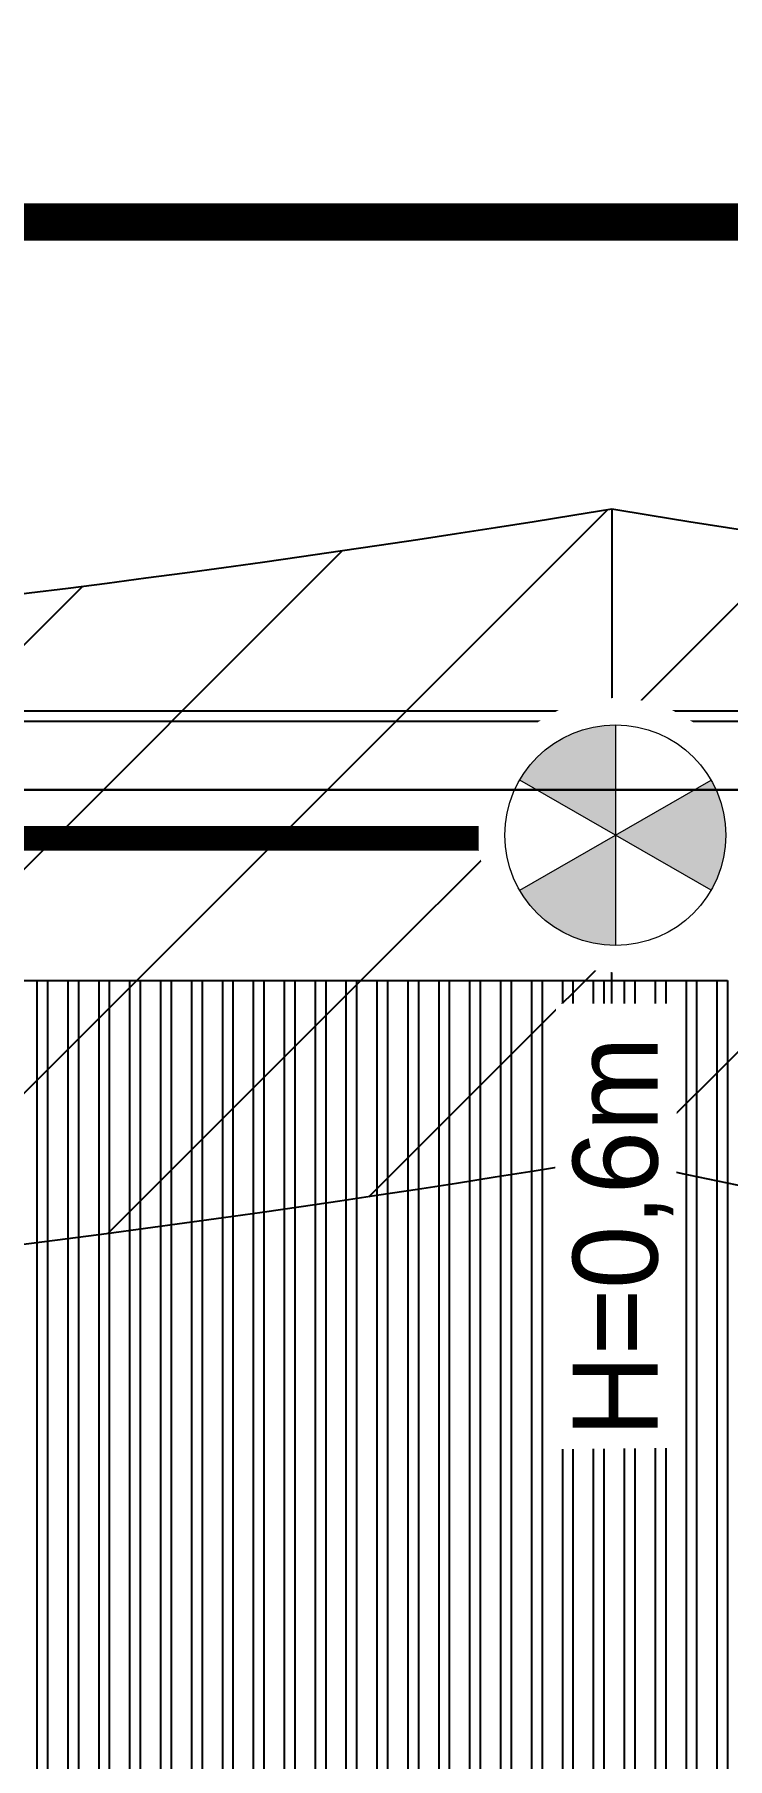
# Model space of a CAD drawing. Header units: millimetres. Extents: x -107267 to 109426, y -98906 to 83910.
# Drawn here: x 5700 to 7088, y -1940 to 1514 of the extents above; entities that cross this region are included whole.
import ezdxf
from ezdxf.enums import TextEntityAlignment as Align

# ---------------------------------------------------------------- set-up
doc = ezdxf.new("R2010")
doc.units = ezdxf.units.MM
doc.linetypes.add('ACAD_ISO10W100', pattern=[18, 12, -3, 0, -3])
doc.linetypes.add('ACAD_ISO12W100', pattern=[21, 12, -3, 0, -3, 0, -3])
for name, color, linetype in [('00 - wipout', 1, 'Continuous'), ('00 - ZONA DE PROTEÇÃO', 4, 'Continuous'), ('00 - Zona de proteção 2d', 4, 'Continuous'), ('Front View-MISC', 7, 'Continuous'), ('Front View-STEEL', 9, 'Continuous'), ('Top (Plan) View-MISC', 7, 'Continuous')]:
    doc.layers.add(name, color=color, linetype=linetype)
for name, color, linetype, lineweight in [('000-M3G-MALHA NOVA', 5, 'ACAD_ISO10W100', 0), ('00_m3g_spda_ater_cabo50', 1, 'Continuous', 9), ('00_SPDA_captacao_novo', 5, 'Continuous', 9)]:
    doc.layers.add(name, color=color, linetype=linetype, lineweight=lineweight)

# ---------------------------------------------------------------- blocks, each defined once
blk = doc.blocks.new('M3G_P_CPTOR AEREO 600')
blk.add_attdef('ALTURA', text='', height=1.7).set_placement((0.739, -2.574), align=Align.TOP_LEFT)
at = {"color": 255, "lineweight": 0}
blk.add_wipeout([(-0.23, 2.19), (-0.68, 2.094), (-1.101, 1.907), (-1.473, 1.636), (-1.781, 1.294), (-2.012, 0.896), (-2.154, 0.458), (-2.202, 0), (-2.154, -0.458), (-2.012, -0.896), (-1.781, -1.294), (-1.473, -1.636), (-1.101, -1.907), (-0.68, -2.094), (-0.23, -2.19), (0.23, -2.19), (0.68, -2.094), (1.101, -1.907), (1.473, -1.636), (1.781, -1.294), (2.012, -0.896), (2.154, -0.458), (2.202, 0), (2.154, 0.458), (2.012, 0.896), (1.781, 1.294), (1.473, 1.636), (1.101, 1.907), (0.68, 2.094), (0.23, 2.19)], dxfattribs=at)
at = {"lineweight": 9}
h = blk.add_hatch(color=256, dxfattribs=at)
h.dxf.hatch_style = 1
h.paths.add_polyline_path([(0.884, 1.532, 0.267949), (-0.884, 1.532), (0, 0)])
h.paths.add_polyline_path([(-1.769, 0, 0.267949), (-0.884, -1.532), (0, 0)])
h.paths.add_polyline_path([(0.884, -1.532, 0.267949), (1.769, 0), (0, 0)])
for p, q in [((0, 0), (-0.884, 1.532)), ((0.884, 1.532), (0, 0)), ((-1.769, 0), (0, 0)), ((0, 0), (-0.884, -1.532)), ((0.884, -1.532), (0, 0)), ((0, 0), (1.769, 0))]:
    blk.add_line(p, q, dxfattribs=at)
blk.add_circle((0, 0), 1.769, dxfattribs=at)
blk = doc.blocks.new('*U481')
at = {"layer": 'Top (Plan) View-MISC', "color": 0, "linetype": 'ByBlock', "lineweight": -2}
for p, q in [((5663.9, -381.9), (5704.6, -381.9)), ((5725.8, -381.9), (5766.5, -381.9)), ((5787.7, -381.9), (5828.4, -381.9)), ((5849.6, -381.9), (5890.3, -381.9)), ((5911.5, -381.9), (5952.2, -381.9)), ((5973.4, -381.9), (6014.1, -381.9)), ((6035.3, -381.9), (6076, -381.9)), ((6097.2, -381.9), (6137.9, -381.9)), ((6159.1, -381.9), (6199.8, -381.9)), ((6221, -381.9), (6261.7, -381.9)), ((6282.9, -381.9), (6323.6, -381.9)), ((6344.8, -381.9), (6385.5, -381.9)), ((6406.7, -381.9), (6447.4, -381.9)), ((6468.6, -381.9), (6509.3, -381.9)), ((6530.5, -381.9), (6571.2, -381.9)), ((6592.4, -381.9), (6633.1, -381.9)), ((6654.3, -381.9), (6695, -381.9)), ((6716.2, -381.9), (6756.9, -381.9)), ((6778.1, -381.9), (6818.8, -381.9)), ((6840, -381.9), (6880.7, -381.9)), ((6901.9, -381.9), (6942.6, -381.9)), ((6963.8, -381.9), (7004.5, -381.9)), ((7025.7, -381.9), (7066.4, -381.9))]:
    blk.add_line(p, q, dxfattribs=at)
blk = doc.blocks.new('*U482')
at = {"layer": 'Top (Plan) View-MISC', "color": 0, "linetype": 'ByBlock', "lineweight": -2}
for p, q in [((-21187.7, 138.1), (23428.9, 138.1)), ((5663.9, -381.9), (5704.6, -381.9)), ((5725.8, -381.9), (5766.5, -381.9)), ((5787.7, -381.9), (5828.4, -381.9)), ((5849.6, -381.9), (5890.3, -381.9)), ((5911.5, -381.9), (5952.2, -381.9)), ((5973.4, -381.9), (6014.1, -381.9)), ((6035.3, -381.9), (6076, -381.9)), ((6097.2, -381.9), (6137.9, -381.9)), ((6159.1, -381.9), (6199.8, -381.9)), ((6221, -381.9), (6261.7, -381.9)), ((6282.9, -381.9), (6323.6, -381.9)), ((6344.8, -381.9), (6385.5, -381.9)), ((6406.7, -381.9), (6447.4, -381.9)), ((6468.6, -381.9), (6509.3, -381.9)), ((6530.5, -381.9), (6571.2, -381.9)), ((6592.4, -381.9), (6633.1, -381.9)), ((6654.3, -381.9), (6695, -381.9)), ((6716.2, -381.9), (6756.9, -381.9)), ((6778.1, -381.9), (6818.8, -381.9)), ((6840, -381.9), (6880.7, -381.9)), ((6901.9, -381.9), (6942.6, -381.9)), ((6963.8, -381.9), (7004.5, -381.9)), ((7025.7, -381.9), (7066.4, -381.9))]:
    blk.add_line(p, q, dxfattribs=at)
blk = doc.blocks.new('*U748')
at = {"layer": 'Top (Plan) View-MISC', "color": 0, "linetype": 'ByBlock', "lineweight": -2}
for p, q in [((7066.4, -381.9), (7066.4, -7621.9)), ((7066.4, -381.9), (7087.6, -381.9)), ((7087.6, -381.9), (7087.6, -7621.9))]:
    blk.add_line(p, q, dxfattribs=at)
blk = doc.blocks.new('*U749')
at = {"layer": 'Top (Plan) View-MISC', "color": 0, "linetype": 'ByBlock', "lineweight": -2}
for p, q in [((7004.5, -381.9), (7004.5, -7621.9)), ((7004.5, -381.9), (7025.7, -381.9)), ((7025.7, -381.9), (7025.7, -7621.9))]:
    blk.add_line(p, q, dxfattribs=at)
blk = doc.blocks.new('*U750')
at = {"layer": 'Top (Plan) View-MISC', "color": 0, "linetype": 'ByBlock', "lineweight": -2}
for p, q in [((6942.6, -381.9), (6942.6, -7621.9)), ((6942.6, -381.9), (6963.8, -381.9)), ((6963.8, -381.9), (6963.8, -7621.9))]:
    blk.add_line(p, q, dxfattribs=at)
blk = doc.blocks.new('*U751')
at = {"layer": 'Top (Plan) View-MISC', "color": 0, "linetype": 'ByBlock', "lineweight": -2}
for p, q in [((6880.7, -381.9), (6880.7, -7621.9)), ((6880.7, -381.9), (6901.9, -381.9)), ((6901.9, -381.9), (6901.9, -7621.9))]:
    blk.add_line(p, q, dxfattribs=at)
blk = doc.blocks.new('*U752')
at = {"layer": 'Top (Plan) View-MISC', "color": 0, "linetype": 'ByBlock', "lineweight": -2}
for p, q in [((6818.8, -381.9), (6818.8, -7621.9)), ((6818.8, -381.9), (6840, -381.9)), ((6840, -381.9), (6840, -7621.9))]:
    blk.add_line(p, q, dxfattribs=at)
blk = doc.blocks.new('*U753')
at = {"layer": 'Top (Plan) View-MISC', "color": 0, "linetype": 'ByBlock', "lineweight": -2}
for p, q in [((6756.9, -381.9), (6756.9, -7621.9)), ((6756.9, -381.9), (6778.1, -381.9)), ((6778.1, -381.9), (6778.1, -7621.9))]:
    blk.add_line(p, q, dxfattribs=at)
blk = doc.blocks.new('*U754')
at = {"layer": 'Top (Plan) View-MISC', "color": 0, "linetype": 'ByBlock', "lineweight": -2}
for p, q in [((6695, -381.9), (6695, -7621.9)), ((6695, -381.9), (6716.2, -381.9)), ((6716.2, -381.9), (6716.2, -7621.9))]:
    blk.add_line(p, q, dxfattribs=at)
blk = doc.blocks.new('*U755')
at = {"layer": 'Top (Plan) View-MISC', "color": 0, "linetype": 'ByBlock', "lineweight": -2}
for p, q in [((6633.1, -381.9), (6633.1, -7621.9)), ((6633.1, -381.9), (6654.3, -381.9)), ((6654.3, -381.9), (6654.3, -7621.9))]:
    blk.add_line(p, q, dxfattribs=at)
blk = doc.blocks.new('*U756')
at = {"layer": 'Top (Plan) View-MISC', "color": 0, "linetype": 'ByBlock', "lineweight": -2}
for p, q in [((6571.2, -381.9), (6571.2, -7621.9)), ((6571.2, -381.9), (6592.4, -381.9)), ((6592.4, -381.9), (6592.4, -7621.9))]:
    blk.add_line(p, q, dxfattribs=at)
blk = doc.blocks.new('*U757')
at = {"layer": 'Top (Plan) View-MISC', "color": 0, "linetype": 'ByBlock', "lineweight": -2}
for p, q in [((6509.3, -381.9), (6509.3, -7621.9)), ((6509.3, -381.9), (6530.5, -381.9)), ((6530.5, -381.9), (6530.5, -7621.9))]:
    blk.add_line(p, q, dxfattribs=at)
blk = doc.blocks.new('*U758')
at = {"layer": 'Top (Plan) View-MISC', "color": 0, "linetype": 'ByBlock', "lineweight": -2}
for p, q in [((6447.4, -381.9), (6447.4, -7621.9)), ((6447.4, -381.9), (6468.6, -381.9)), ((6468.6, -381.9), (6468.6, -7621.9))]:
    blk.add_line(p, q, dxfattribs=at)
blk = doc.blocks.new('*U759')
at = {"layer": 'Top (Plan) View-MISC', "color": 0, "linetype": 'ByBlock', "lineweight": -2}
for p, q in [((6385.5, -381.9), (6385.5, -7621.9)), ((6385.5, -381.9), (6406.7, -381.9)), ((6406.7, -381.9), (6406.7, -7621.9))]:
    blk.add_line(p, q, dxfattribs=at)
blk = doc.blocks.new('*U760')
at = {"layer": 'Top (Plan) View-MISC', "color": 0, "linetype": 'ByBlock', "lineweight": -2}
for p, q in [((6323.6, -381.9), (6323.6, -7621.9)), ((6323.6, -381.9), (6344.8, -381.9)), ((6344.8, -381.9), (6344.8, -7621.9))]:
    blk.add_line(p, q, dxfattribs=at)
blk = doc.blocks.new('*U761')
at = {"layer": 'Top (Plan) View-MISC', "color": 0, "linetype": 'ByBlock', "lineweight": -2}
for p, q in [((6261.7, -381.9), (6261.7, -7621.9)), ((6261.7, -381.9), (6282.9, -381.9)), ((6282.9, -381.9), (6282.9, -7621.9))]:
    blk.add_line(p, q, dxfattribs=at)
blk = doc.blocks.new('*U762')
at = {"layer": 'Top (Plan) View-MISC', "color": 0, "linetype": 'ByBlock', "lineweight": -2}
for p, q in [((6199.8, -381.9), (6199.8, -7621.9)), ((6199.8, -381.9), (6221, -381.9)), ((6221, -381.9), (6221, -7621.9))]:
    blk.add_line(p, q, dxfattribs=at)
blk = doc.blocks.new('*U763')
at = {"layer": 'Top (Plan) View-MISC', "color": 0, "linetype": 'ByBlock', "lineweight": -2}
for p, q in [((6137.9, -381.9), (6137.9, -7621.9)), ((6137.9, -381.9), (6159.1, -381.9)), ((6159.1, -381.9), (6159.1, -7621.9))]:
    blk.add_line(p, q, dxfattribs=at)
blk = doc.blocks.new('*U764')
at = {"layer": 'Top (Plan) View-MISC', "color": 0, "linetype": 'ByBlock', "lineweight": -2}
for p, q in [((6076, -381.9), (6076, -7621.9)), ((6076, -381.9), (6097.2, -381.9)), ((6097.2, -381.9), (6097.2, -7621.9))]:
    blk.add_line(p, q, dxfattribs=at)
blk = doc.blocks.new('*U765')
at = {"layer": 'Top (Plan) View-MISC', "color": 0, "linetype": 'ByBlock', "lineweight": -2}
for p, q in [((6014.1, -381.9), (6014.1, -7621.9)), ((6014.1, -381.9), (6035.3, -381.9)), ((6035.3, -381.9), (6035.3, -7621.9))]:
    blk.add_line(p, q, dxfattribs=at)
blk = doc.blocks.new('*U766')
at = {"layer": 'Top (Plan) View-MISC', "color": 0, "linetype": 'ByBlock', "lineweight": -2}
for p, q in [((5952.2, -381.9), (5952.2, -7621.9)), ((5952.2, -381.9), (5973.4, -381.9)), ((5973.4, -381.9), (5973.4, -7621.9))]:
    blk.add_line(p, q, dxfattribs=at)
blk = doc.blocks.new('*U767')
at = {"layer": 'Top (Plan) View-MISC', "color": 0, "linetype": 'ByBlock', "lineweight": -2}
for p, q in [((5890.3, -381.9), (5890.3, -7621.9)), ((5890.3, -381.9), (5911.5, -381.9)), ((5911.5, -381.9), (5911.5, -7621.9))]:
    blk.add_line(p, q, dxfattribs=at)
blk = doc.blocks.new('*U768')
at = {"layer": 'Top (Plan) View-MISC', "color": 0, "linetype": 'ByBlock', "lineweight": -2}
for p, q in [((5828.4, -381.9), (5828.4, -7621.9)), ((5828.4, -381.9), (5849.6, -381.9)), ((5849.6, -381.9), (5849.6, -7621.9))]:
    blk.add_line(p, q, dxfattribs=at)
blk = doc.blocks.new('*U769')
at = {"layer": 'Top (Plan) View-MISC', "color": 0, "linetype": 'ByBlock', "lineweight": -2}
for p, q in [((5766.5, -381.9), (5766.5, -7621.9)), ((5766.5, -381.9), (5787.7, -381.9)), ((5787.7, -381.9), (5787.7, -7621.9))]:
    blk.add_line(p, q, dxfattribs=at)
blk = doc.blocks.new('*U770')
at = {"layer": 'Top (Plan) View-MISC', "color": 0, "linetype": 'ByBlock', "lineweight": -2}
for p, q in [((5704.6, -381.9), (5704.6, -7621.9)), ((5704.6, -381.9), (5725.8, -381.9)), ((5725.8, -381.9), (5725.8, -7621.9))]:
    blk.add_line(p, q, dxfattribs=at)
blk = doc.blocks.new('*U1067')
at = {"layer": 'Top (Plan) View-MISC', "color": 0, "linetype": 'ByBlock', "lineweight": -2}
blk.add_line((23207.9, 158.1), (-17567.7, 158.1), dxfattribs=at)
blk = doc.blocks.new('*U1110')
at = {"layer": 'Top (Plan) View-MISC', "color": 0, "linetype": 'ByBlock', "lineweight": -2}
for p, q in [((6850.3, 12.6), (6850.3, 21.2)), ((6850.3, 21.2), (6869.3, 21.2)), ((6850.3, 12.6), (6869.3, 12.6)), ((6869.3, 12.6), (6869.3, 21.2))]:
    blk.add_line(p, q, dxfattribs=at)
blk = doc.blocks.new('*U1213')
at = {"layer": 'Front View-MISC', "color": 0, "linetype": 'ByBlock', "lineweight": -2}
for p, q in [((9334.4, 0, 1272), (5036, 0, 1272)), ((5036, 0, 3172), (9334.4, 0, 3172))]:
    blk.add_line(p, q, dxfattribs=at)
blk = doc.blocks.new('*U1222')
at = {"layer": 'Front View-MISC', "color": 0, "linetype": 'ByBlock', "lineweight": -2}
for p, q in [((-13407.5, 0, 3450), (23648.9, 0, 3450)), ((-13407.5, 0, 4300), (23648.9, 0, 4300))]:
    blk.add_line(p, q, dxfattribs=at)
blk = doc.blocks.new('*U1223')
at = {"layer": 'Front View-MISC', "color": 0, "linetype": 'ByBlock', "lineweight": -2}
for p, q in [((6605.8, 0), (5742.2, 0)), ((6375.8, 0, -100), (6159.9, 0, -100)), ((7054.7, 0), (6648.2, 0))]:
    blk.add_line(p, q, dxfattribs=at)
blk = doc.blocks.new('*U1256')
at = {"layer": 'Front View-MISC', "color": 0, "linetype": 'ByBlock', "lineweight": -2}
for p, q in [((9335.5, 0, 3172), (5036, 0, 3172)), ((5106, 0, 2237), (6021, 0, 2237)), ((5106, 0, 3102), (6021, 0, 3102)), ((6021, 0, 2187), (5106, 0, 2187)), ((6021, 0, 1322), (6071, 0, 1322)), ((6021, 0, 1322), (6021, 0, 2187)), ((6021, 0, 2237), (6021, 0, 3102)), ((6071, 0, 2237), (7161, 0, 2237)), ((6071, 0, 3102), (6071, 0, 2237)), ((6071, 0, 3102), (7161, 0, 3102)), ((6071, 0, 2187), (6071, 0, 1322)), ((8301, 0, 2187), (6071, 0, 2187))]:
    blk.add_line(p, q, dxfattribs=at)
blk = doc.blocks.new('*U1257')
at = {"layer": 'Front View-MISC', "color": 0, "linetype": 'ByBlock', "lineweight": -2}
for p, q in [((9334.4, 0, 1272), (5035.5, 0, 1272)), ((5035.5, 0, 1322), (9334.4, 0, 1322))]:
    blk.add_line(p, q, dxfattribs=at)
blk = doc.blocks.new('*U1306')
at = {"layer": 'Front View-MISC', "color": 0, "linetype": 'ByBlock', "lineweight": -2}
for p, q in [((5663.9, 0, 5158), (5704.6, 0, 5158)), ((5725.8, 0, 5158), (5766.5, 0, 5158)), ((5787.7, 0, 5158), (5828.4, 0, 5158)), ((5849.6, 0, 5158), (5890.3, 0, 5158)), ((5911.5, 0, 5158), (5952.2, 0, 5158)), ((5973.4, 0, 5158), (6014.1, 0, 5158)), ((6035.3, 0, 5158), (6076, 0, 5158)), ((6097.2, 0, 5158), (6137.9, 0, 5158)), ((6159.1, 0, 5158), (6199.8, 0, 5158)), ((6221, 0, 5158), (6261.7, 0, 5158)), ((6282.9, 0, 5158), (6323.6, 0, 5158)), ((6344.8, 0, 5158), (6385.5, 0, 5158)), ((6406.7, 0, 5158), (6447.4, 0, 5158)), ((6468.6, 0, 5158), (6509.3, 0, 5158)), ((6530.5, 0, 5158), (6571.2, 0, 5158)), ((6592.4, 0, 5158), (6633.1, 0, 5158)), ((6654.3, 0, 5158), (6695, 0, 5158)), ((6716.2, 0, 5158), (6756.9, 0, 5158)), ((6778.1, 0, 5158), (6818.8, 0, 5158)), ((6840, 0, 5158), (6880.7, 0, 5158)), ((6901.9, 0, 5158), (6942.6, 0, 5158)), ((6963.8, 0, 5158), (7004.5, 0, 5158)), ((7025.7, 0, 5158), (7066.4, 0, 5158))]:
    blk.add_line(p, q, dxfattribs=at)
blk = doc.blocks.new('*U1573')
at = {"layer": 'Front View-MISC', "color": 0, "linetype": 'ByBlock', "lineweight": -2}
for p, q in [((7066.4, 0, 5166.4), (7066.4, 0, 4300)), ((7066.4, 0, 5166.4), (7087.6, 0, 5166.4)), ((7087.6, 0, 5166.4), (7087.6, 0, 4300))]:
    blk.add_line(p, q, dxfattribs=at)
blk = doc.blocks.new('*U1574')
at = {"layer": 'Front View-MISC', "color": 0, "linetype": 'ByBlock', "lineweight": -2}
for p, q in [((7004.5, 0, 5166.4), (7004.5, 0, 4300)), ((7004.5, 0, 5166.4), (7025.7, 0, 5166.4)), ((7025.7, 0, 5166.4), (7025.7, 0, 4300))]:
    blk.add_line(p, q, dxfattribs=at)
blk = doc.blocks.new('*U1575')
at = {"layer": 'Front View-MISC', "color": 0, "linetype": 'ByBlock', "lineweight": -2}
for p, q in [((6942.6, 0, 5166.4), (6942.6, 0, 4300)), ((6942.6, 0, 5166.4), (6963.8, 0, 5166.4)), ((6963.8, 0, 5166.4), (6963.8, 0, 4300))]:
    blk.add_line(p, q, dxfattribs=at)
blk = doc.blocks.new('*U1576')
at = {"layer": 'Front View-MISC', "color": 0, "linetype": 'ByBlock', "lineweight": -2}
for p, q in [((6880.7, 0, 5166.4), (6880.7, 0, 4300)), ((6880.7, 0, 5166.4), (6901.9, 0, 5166.4)), ((6901.9, 0, 5166.4), (6901.9, 0, 4300))]:
    blk.add_line(p, q, dxfattribs=at)
blk = doc.blocks.new('*U1577')
at = {"layer": 'Front View-MISC', "color": 0, "linetype": 'ByBlock', "lineweight": -2}
for p, q in [((6818.8, 0, 5166.4), (6818.8, 0, 4300)), ((6818.8, 0, 5166.4), (6840, 0, 5166.4)), ((6840, 0, 5166.4), (6840, 0, 4300))]:
    blk.add_line(p, q, dxfattribs=at)
blk = doc.blocks.new('*U1578')
at = {"layer": 'Front View-MISC', "color": 0, "linetype": 'ByBlock', "lineweight": -2}
for p, q in [((6756.9, 0, 5166.4), (6756.9, 0, 4300)), ((6756.9, 0, 5166.4), (6778.1, 0, 5166.4)), ((6778.1, 0, 5166.4), (6778.1, 0, 4300))]:
    blk.add_line(p, q, dxfattribs=at)
blk = doc.blocks.new('*U1579')
at = {"layer": 'Front View-MISC', "color": 0, "linetype": 'ByBlock', "lineweight": -2}
for p, q in [((6695, 0, 5166.4), (6695, 0, 4300)), ((6695, 0, 5166.4), (6716.2, 0, 5166.4)), ((6716.2, 0, 5166.4), (6716.2, 0, 4300))]:
    blk.add_line(p, q, dxfattribs=at)
blk = doc.blocks.new('*U1580')
at = {"layer": 'Front View-MISC', "color": 0, "linetype": 'ByBlock', "lineweight": -2}
for p, q in [((6633.1, 0, 5166.4), (6633.1, 0, 4300)), ((6633.1, 0, 5166.4), (6654.3, 0, 5166.4)), ((6654.3, 0, 5166.4), (6654.3, 0, 4300))]:
    blk.add_line(p, q, dxfattribs=at)
blk = doc.blocks.new('*U1581')
at = {"layer": 'Front View-MISC', "color": 0, "linetype": 'ByBlock', "lineweight": -2}
for p, q in [((6571.2, 0, 5166.4), (6571.2, 0, 4300)), ((6571.2, 0, 5166.4), (6592.4, 0, 5166.4)), ((6592.4, 0, 5166.4), (6592.4, 0, 4300))]:
    blk.add_line(p, q, dxfattribs=at)
blk = doc.blocks.new('*U1582')
at = {"layer": 'Front View-MISC', "color": 0, "linetype": 'ByBlock', "lineweight": -2}
for p, q in [((6509.3, 0, 5166.4), (6509.3, 0, 4300)), ((6509.3, 0, 5166.4), (6530.5, 0, 5166.4)), ((6530.5, 0, 5166.4), (6530.5, 0, 4300))]:
    blk.add_line(p, q, dxfattribs=at)
blk = doc.blocks.new('*U1583')
at = {"layer": 'Front View-MISC', "color": 0, "linetype": 'ByBlock', "lineweight": -2}
for p, q in [((6447.4, 0, 5166.4), (6447.4, 0, 4300)), ((6447.4, 0, 5166.4), (6468.6, 0, 5166.4)), ((6468.6, 0, 5166.4), (6468.6, 0, 4300))]:
    blk.add_line(p, q, dxfattribs=at)
blk = doc.blocks.new('*U1584')
at = {"layer": 'Front View-MISC', "color": 0, "linetype": 'ByBlock', "lineweight": -2}
for p, q in [((6385.5, 0, 5166.4), (6385.5, 0, 4300)), ((6385.5, 0, 5166.4), (6406.7, 0, 5166.4)), ((6406.7, 0, 5166.4), (6406.7, 0, 4300))]:
    blk.add_line(p, q, dxfattribs=at)
blk = doc.blocks.new('*U1585')
at = {"layer": 'Front View-MISC', "color": 0, "linetype": 'ByBlock', "lineweight": -2}
for p, q in [((6323.6, 0, 5166.4), (6323.6, 0, 4300)), ((6323.6, 0, 5166.4), (6344.8, 0, 5166.4)), ((6344.8, 0, 5166.4), (6344.8, 0, 4300))]:
    blk.add_line(p, q, dxfattribs=at)
blk = doc.blocks.new('*U1586')
at = {"layer": 'Front View-MISC', "color": 0, "linetype": 'ByBlock', "lineweight": -2}
for p, q in [((6261.7, 0, 5166.4), (6261.7, 0, 4300)), ((6261.7, 0, 5166.4), (6282.9, 0, 5166.4)), ((6282.9, 0, 5166.4), (6282.9, 0, 4300))]:
    blk.add_line(p, q, dxfattribs=at)
blk = doc.blocks.new('*U1587')
at = {"layer": 'Front View-MISC', "color": 0, "linetype": 'ByBlock', "lineweight": -2}
for p, q in [((6199.8, 0, 5166.4), (6199.8, 0, 4300)), ((6199.8, 0, 5166.4), (6221, 0, 5166.4)), ((6221, 0, 5166.4), (6221, 0, 4300))]:
    blk.add_line(p, q, dxfattribs=at)
blk = doc.blocks.new('*U1588')
at = {"layer": 'Front View-MISC', "color": 0, "linetype": 'ByBlock', "lineweight": -2}
for p, q in [((6137.9, 0, 5166.4), (6137.9, 0, 4300)), ((6137.9, 0, 5166.4), (6159.1, 0, 5166.4)), ((6159.1, 0, 5166.4), (6159.1, 0, 4300))]:
    blk.add_line(p, q, dxfattribs=at)
blk = doc.blocks.new('*U1589')
at = {"layer": 'Front View-MISC', "color": 0, "linetype": 'ByBlock', "lineweight": -2}
for p, q in [((6076, 0, 5166.4), (6076, 0, 4300)), ((6076, 0, 5166.4), (6097.2, 0, 5166.4)), ((6097.2, 0, 5166.4), (6097.2, 0, 4300))]:
    blk.add_line(p, q, dxfattribs=at)
blk = doc.blocks.new('*U1590')
at = {"layer": 'Front View-MISC', "color": 0, "linetype": 'ByBlock', "lineweight": -2}
for p, q in [((6014.1, 0, 5166.4), (6014.1, 0, 4300)), ((6014.1, 0, 5166.4), (6035.3, 0, 5166.4)), ((6035.3, 0, 5166.4), (6035.3, 0, 4300))]:
    blk.add_line(p, q, dxfattribs=at)
blk = doc.blocks.new('*U1591')
at = {"layer": 'Front View-MISC', "color": 0, "linetype": 'ByBlock', "lineweight": -2}
for p, q in [((5952.2, 0, 5166.4), (5952.2, 0, 4300)), ((5952.2, 0, 5166.4), (5973.4, 0, 5166.4)), ((5973.4, 0, 5166.4), (5973.4, 0, 4300))]:
    blk.add_line(p, q, dxfattribs=at)
blk = doc.blocks.new('*U1592')
at = {"layer": 'Front View-MISC', "color": 0, "linetype": 'ByBlock', "lineweight": -2}
for p, q in [((5890.3, 0, 5166.4), (5890.3, 0, 4300)), ((5890.3, 0, 5166.4), (5911.5, 0, 5166.4)), ((5911.5, 0, 5166.4), (5911.5, 0, 4300))]:
    blk.add_line(p, q, dxfattribs=at)
blk = doc.blocks.new('*U1593')
at = {"layer": 'Front View-MISC', "color": 0, "linetype": 'ByBlock', "lineweight": -2}
for p, q in [((5828.4, 0, 5166.4), (5828.4, 0, 4300)), ((5828.4, 0, 5166.4), (5849.6, 0, 5166.4)), ((5849.6, 0, 5166.4), (5849.6, 0, 4300))]:
    blk.add_line(p, q, dxfattribs=at)
blk = doc.blocks.new('*U1594')
at = {"layer": 'Front View-MISC', "color": 0, "linetype": 'ByBlock', "lineweight": -2}
for p, q in [((5766.5, 0, 5166.4), (5766.5, 0, 4300)), ((5766.5, 0, 5166.4), (5787.7, 0, 5166.4)), ((5787.7, 0, 5166.4), (5787.7, 0, 4300))]:
    blk.add_line(p, q, dxfattribs=at)
blk = doc.blocks.new('*U1595')
at = {"layer": 'Front View-MISC', "color": 0, "linetype": 'ByBlock', "lineweight": -2}
for p, q in [((5704.6, 0, 5166.4), (5704.6, 0, 4300)), ((5704.6, 0, 5166.4), (5725.8, 0, 5166.4)), ((5725.8, 0, 5166.4), (5725.8, 0, 4300))]:
    blk.add_line(p, q, dxfattribs=at)
blk = doc.blocks.new('*U1908')
at = {"layer": 'Front View-MISC', "color": 0, "linetype": 'ByBlock', "lineweight": -2}
blk.add_line((-2658.3, 0, -1280), (9535.5, 0, -528.7), dxfattribs=at)
blk = doc.blocks.new('*U1909')
at = {"layer": 'Front View-MISC', "color": 0, "linetype": 'ByBlock', "lineweight": -2}
blk.add_line((5742.2, 0, -710.4), (7054.7, 0, -629.3), dxfattribs=at)
blk = doc.blocks.new('*U1910')
at = {"layer": 'Front View-MISC', "color": 0, "linetype": 'ByBlock', "lineweight": -2}
blk.add_line((-2658.3, 0, -1280), (8680.4, 0, -578.7), dxfattribs=at)
blk = doc.blocks.new('*U1911')
at = {"layer": 'Front View-MISC', "color": 0, "linetype": 'ByBlock', "lineweight": -2}
for p, q in [((-2658.3, 0, -1280), (8724, 0, -578.7)), ((7054.7, 0, -629.3), (5742.2, 0, -710.4))]:
    blk.add_line(p, q, dxfattribs=at)
blk = doc.blocks.new('*U1915')
at = {"layer": 'Front View-MISC', "color": 0, "linetype": 'ByBlock', "lineweight": -2}
blk.add_line((7054.7, 0, -274), (5742.2, 0, -194.9), dxfattribs=at)
blk = doc.blocks.new('*U1916')
at = {"layer": 'Front View-STEEL', "color": 0, "linetype": 'ByBlock', "lineweight": -2}
for p, q in [((-2658.3, 0, -130), (8680.4, 0, 571.3)), ((-2658.3, 0, -1210.1), (8680.4, 0, -508.8)), ((-2658.3, 0, -1109.9), (8680.4, 0, -408.6)), ((5699.8, 0, -713.1), (5742.2, 0, -710.4)), ((5742.1, 0, 389.5), (5699.8, 0, 386.9)), ((5742.2, 0, -710.4), (5742.2, 0, -690.5)), ((5742.2, 0, -590.3), (5742.2, 0, -181.7)), ((5742.2, 0, -139.2), (5742.2, 0, 347.1)), ((5742.2, 0, 347.1), (7054.7, 0, 428.3)), ((5742.2, 0, -139.2), (7054.7, 0, -58)), ((5742.2, 0, -181.7), (7054.7, 0, -100.5)), ((7054.7, 0, -629.3), (7097.1, 0, -626.6)), ((7054.7, 0, -629.3), (7054.7, 0, -609.3)), ((7054.7, 0, -509.2), (7054.7, 0, -100.5)), ((7054.7, 0, -58), (7054.7, 0, 428.3)), ((7097.1, 0, 473.3), (7054.8, 0, 470.7))]:
    blk.add_line(p, q, dxfattribs=at)
blk = doc.blocks.new('*U1919')
at = {"layer": 'Front View-STEEL', "color": 0, "linetype": 'ByBlock', "lineweight": -2}
for p, q in [((6605.8, 0, 726.2), (5701.3, 0, 787.2)), ((7058.4, 0, 738.1), (5701.3, 0, 829.7)), ((6605.8, 0, 197.4), (5742.2, 0, 255.7)), ((6605.8, 0, 239.9), (5742.2, 0, 298.2)), ((6648.1, 0, 765.7), (6605.8, 0, 768.6)), ((6605.8, 0, -247), (6605.8, 0, -227.1)), ((6605.8, 0, -85.8), (6605.8, 0, 197.4)), ((6605.8, 0, 239.9), (6605.8, 0, 281.8)), ((6605.8, 0, 324.3), (6605.8, 0, 400.5)), ((6605.8, 0, 443), (6605.8, 0, 726.2)), ((6648.2, 0, -249.5), (6648.2, 0, -229.6)), ((6648.2, 0, -129.4), (6648.2, 0, -125.6)), ((6648.2, 0, -83.2), (6648.2, 0, 194.5)), ((6648.2, 0, 237), (6648.2, 0, 279.2)), ((6648.2, 0, 321.7), (6648.2, 0, 403.1)), ((6648.2, 0, 445.6), (6648.2, 0, 723.3)), ((7058.4, 0, 695.6), (6648.2, 0, 723.3)), ((7054.7, 0, 167.1), (6648.2, 0, 194.5)), ((7054.7, 0, 209.6), (6648.2, 0, 237))]:
    blk.add_line(p, q, dxfattribs=at)
blk = doc.blocks.new('*U1921')
at = {"layer": 'Front View-STEEL', "color": 0, "linetype": 'ByBlock', "lineweight": -2}
for p, q in [((-1566.7, 0, 1345.8), (8728.6, 0, 725)), ((5701.3, 0, 907.5), (5659, 0, 910.1)), ((5701.3, 0, 387), (5701.3, 0, 865.1)), ((5701.3, 0, 865.1), (7058.4, 0, 783.3)), ((5742.2, 0, 333.9), (7054.7, 0, 254.7)), ((5742.2, 0, -74.8), (6269.2, 0, -106.6)), ((5796.8, 0, -178.3), (7054.7, 0, -254.1)), ((5981.6, 0, 361.9), (7054.7, 0, 297.2)), ((6617, 0, -127.6), (7054.7, 0, -154)), ((7100.8, 0, 823.1), (7058.4, 0, 825.7)), ((7058.4, 0, 471), (7058.4, 0, 783.3))]:
    blk.add_line(p, q, dxfattribs=at)
blk = doc.blocks.new('*U1928')
at = {"layer": 'Front View-MISC', "color": 0, "linetype": 'ByBlock', "lineweight": -2}
for p, q in [((6850.3, 0, 4300), (6850.3, 0, 4877.1)), ((6850.3, 0, 4877.1), (6869.3, 0, 4903.8)), ((6869.3, 0, 4903.8), (6869.3, 0, 4300))]:
    blk.add_line(p, q, dxfattribs=at)
blk = doc.blocks.new('*U1937')
at = {"layer": 'Front View-MISC', "color": 0, "linetype": 'ByBlock', "lineweight": -2}
for p, q in [((6859.5, 0, 5165.7), (6859.5, 0, 5742.8)), ((6878.5, 0, 5165.7), (6859.5, 0, 5165.7)), ((6859.5, 0, 5742.8), (6878.5, 0, 5769.5)), ((6878.5, 0, 5769.5), (6878.5, 0, 5165.7))]:
    blk.add_line(p, q, dxfattribs=at)

msp = doc.modelspace()

# ---------------------------------------------------------------- hatches: boundary and pattern name
at = {"layer": '00 - ZONA DE PROTEÇÃO'}
h = msp.add_hatch(dxfattribs=at)
h.set_pattern_fill('ANSI31', color=256, scale=100)
h.paths.add_polyline_path([(-13707.5, -10990.4, -0.186516), (-13820.6, -14966.5, 0.414214), (-13179.3, -15607.9, -0.104933), (-3151, -15607.9, -0.09784), (6816.5, -15607.9, -0.097708), (16816.5, -15607.9, -0.143023), (23528.8, -15599.5, 0.414214), (24170.1, -14958.2, -0.142426), (24170.1, -7613.3, -0.10484), (23957.5, 478.5, 0.414214), (23316.2, 1119.8, -0.093557), (16807.7, 577.3, -0.082777), (6855.7, 562.6, -0.082236), (-3141.3, 575.6, -0.08359), (-13132.3, 575.6, -0.101166), (-21195.5, 556.2, 0.414214), (-21836.8, -85.1, -0.113967), (-21836.8, -7622.3, -0.301912), (-21836.8, -10478, 0.414214), (-21195.5, -11119.4, -0.128973)])
h.paths.add_polyline_path([(-20156.9, -9561, 0.142702), (-20481.7, -7424.5, 0.092198), (-20379.7, -831.6, 0.088905), (-13141.3, -732.3, 0.083475), (-3150.3, -732.3, 0.082902), (6855.6, -738.1, 0.108059), (16863.1, -739.3, 0.098139), (22506.3, -522.8, 0.085608), (22847, -7584.3, 0.113812), (22635.2, -14069.1, 0.112262), (16761.1, -14291.3, 0.092477), (6816.6, -14301.6, 0.093024), (-3142, -14299.9, 0.090083), (-12232.6, -14126.3, 0.160127), (-12766.5, -9913.6, 0.116887)], flags=16)

# ---------------------------------------------------------------- linework, layer by layer
at = {"elevation": 6590}
msp.add_lwpolyline([(6855.7, 562.6), (6855.6, -743.6)], dxfattribs=at)
at = {"layer": '00 - ZONA DE PROTEÇÃO', "elevation": 6590}
for points in [[(-21836.8, -85.1, -0.113967), (-21836.8, -7622.3, -0.301912), (-21836.8, -10478, 0.414214), (-21195.5, -11119.4, -0.128973), (-13707.5, -10990.4, -0.186516), (-13820.6, -14966.5, 0.414214), (-13179.3, -15607.9, -0.104933), (-3151, -15607.9, -0.09784), (6816.5, -15607.9, -0.097708), (16816.5, -15607.9, -0.143023), (23528.8, -15599.5, 0.414214), (24170.1, -14958.2, -0.142426), (24170.1, -7613.3, -0.10484), (23957.5, 478.5, 0.414214), (23316.2, 1119.8, -0.093557), (16807.7, 577.3, -0.082777), (6855.7, 562.6, -0.082236), (-3141.3, 575.6, -0.08359), (-13132.3, 575.6, -0.101166), (-21195.5, 556.2, 0.414214)], [(-20379.7, -831.6, -0.092198), (-20481.7, -7424.5, -0.142702), (-20156.9, -9561, -0.116887), (-12766.5, -9913.6, -0.160127), (-12232.6, -14126.3, -0.090083), (-3142, -14299.9, -0.093024), (6816.6, -14301.6, -0.092477), (16761.1, -14291.3, -0.112262), (22635.2, -14069.1, -0.113812), (22847, -7584.3, -0.085608), (22506.3, -522.8, -0.098139), (16863.1, -739.3, -0.108059), (6855.6, -738.1, -0.082902), (-3150.3, -732.3, -0.083475), (-13141.3, -732.3, -0.088905)]]:
    msp.add_lwpolyline(points, format="xyb", close=True, dxfattribs=at)
at = {"layer": '000-M3G-MALHA NOVA', "ltscale": 0.5, "const_width": 50}
msp.add_lwpolyline([(-21305, -95.6), (23538.6, -97.6), (23547.6, -14971.9), (23207.9, -14971.9), (-13075, -14971.9), (-13130.7, -14971.9), (-13295, -14971.9), (-13295, -10508.5), (-13295, -10455), (-21305, -10455), (-21305, -95.6)], close=True, dxfattribs=at)
at = {"layer": '00_m3g_spda_ater_cabo50', "linetype": 'ACAD_ISO12W100', "lineweight": -2, "const_width": 75}
msp.add_lwpolyline([(-22409.7, 1138.1), (-22409.7, -11569.8), (-14407.5, -11569.8), (-14407.5, -16061.9), (24648.9, -16061.9), (24648.9, 1138.1), (-2214.8, 1138.1), (-2214.8, 4938.1), (-7364.8, 4938.1), (-7364.8, 1138.1)], close=True, dxfattribs=at)

# ---------------------------------------------------------------- block references
at = {"layer": 'Front View-MISC'}
for name in ['*U1595', '*U1594', '*U1593', '*U1592', '*U1591', '*U1590', '*U1589', '*U1588', '*U1587', '*U1586', '*U1585', '*U1584', '*U1583', '*U1582']:
    msp.add_blockref(name, (0, 0), dxfattribs=at)
at = {"layer": 'Top (Plan) View-MISC'}
for name in ['*U1067', '*U482', '*U1110', '*U481', '*U770', '*U769', '*U768', '*U767', '*U766', '*U765', '*U764', '*U763', '*U762', '*U761', '*U760', '*U759', '*U758', '*U757', '*U756', '*U755', '*U754', '*U753', '*U752', '*U751', '*U750', '*U749', '*U748']:
    msp.add_blockref(name, (0, 0), dxfattribs=at)

# ---------------------------------------------------------------- next in the draw order: wipeouts: each hides what was drawn before it
msp.add_wipeout([(6740.7, -1320.4), (6744.5, -427.9), (6986.3, -427.9), (6983.1, -1318)]).translate(0, 0, 13180).dxf.layer = '00 - wipout'

# ---------------------------------------------------------------- next in the draw order: block references
at = {"layer": '00_SPDA_captacao_novo'}
ref = msp.add_blockref('M3G_P_CPTOR AEREO 600', (6863.1, -90.5, 6590), dxfattribs=dict(at, xscale=125, yscale=125, zscale=125, rotation=269.9999999999999))
ref.add_attrib('ALTURA', 'H=0,6m', dxfattribs={"layer": '0', "height": 170, "rotation": 90}).set_placement((6777.6, -1296.4, 6590), align=Align.TOP_LEFT)

# ---------------------------------------------------------------- next in the draw order: linework, layer by layer
at = {"layer": '00 - ZONA DE PROTEÇÃO', "extrusion": (0, -1, 0)}
for centre, radius in [((-9041.5, 65477.8), 60000), ((659.7, 64665.5), 60000), ((1814.4, 65554.8), 60000), ((2162.4, 65536.4), 60000), ((11887.6, 65560), 60000), ((18994, 65730.5), 60000), ((49510.2, 59915.2), 59915.5), ((-47266.8, 59988.1), 60000), ((-19952.8, 65889), 60000)]:
    msp.add_circle(centre, radius, dxfattribs=at)
at = {"layer": '00 - Zona de proteção 2d', "extrusion": (0, -1, 0)}
msp.add_lwpolyline([(-47266.8, -11.9, 0.112418), (-21288.2, 5903.8, 0.033813), (-13144.1, 6274.9, 0.01688), (-9173.6, 5476.7, 0.024897), (-3121.5, 5769.5), (-1184.9, 5629.8, 0.039441), (6878.1, 5768.8, 0.041832), (16878.5, 5769.5, 0.028072), (23548.4, 5903.6, 0.112715), (49677.2, 0)], format="xyb", dxfattribs=at)

# ---------------------------------------------------------------- next in the draw order: block references
at = {"layer": 'Front View-MISC'}
for name in ['*U1223', '*U1222', '*U1306', '*U1213', '*U1908', '*U1909', '*U1910', '*U1911', '*U1915', '*U1257', '*U1256', '*U1581', '*U1580', '*U1579', '*U1578', '*U1577', '*U1576', '*U1575', '*U1574', '*U1573']:
    msp.add_blockref(name, (0, 0), dxfattribs=at)
at = {"layer": 'Front View-MISC', "color": 5}
for name in ['*U1928', '*U1937']:
    msp.add_blockref(name, (0, 0), dxfattribs=at)
at = {"layer": 'Front View-STEEL'}
for name in ['*U1916', '*U1919', '*U1921']:
    msp.add_blockref(name, (0, 0), dxfattribs=at)

doc.saveas('drawing.dxf')
